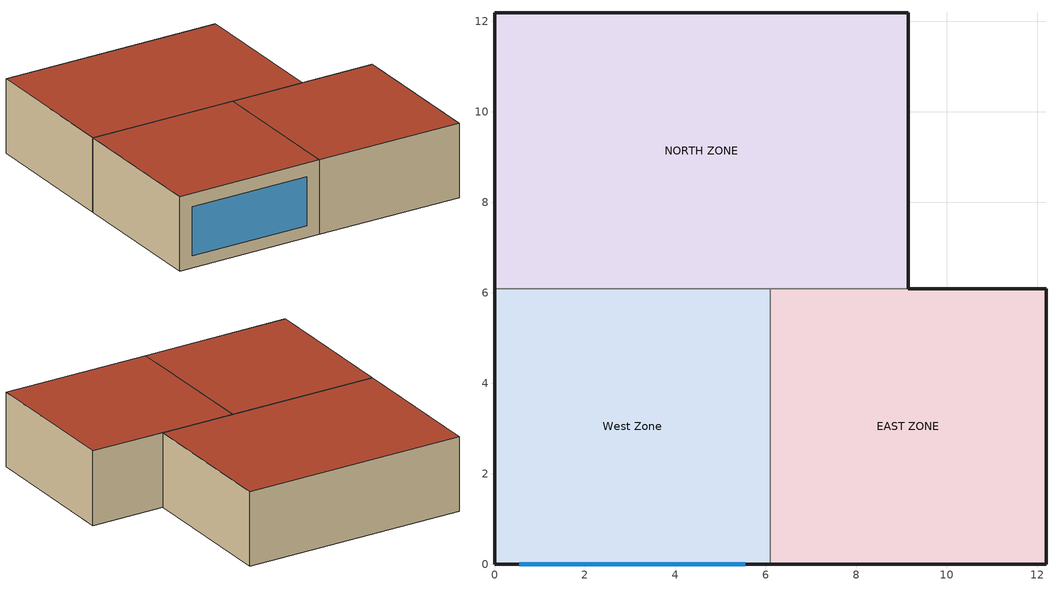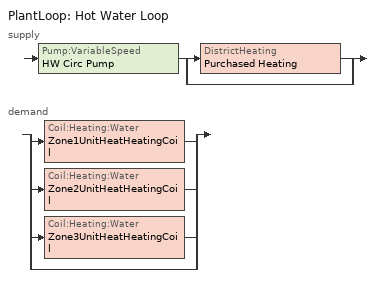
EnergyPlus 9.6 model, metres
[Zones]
West Zone
 floor adiabatic (FLOOR SLAB 8 IN): 0,0 0,6.1 6.1,6.1 6.1,0 z0
 wall outside (EXTWALL80): 0,6.1 0,0 6.1,0 z0:3.05
 wall to NORTH ZONE (PARTITION06): 6.1,6.1 0,6.1 z0:3.05
 wall to EAST ZONE (PARTITION06): 6.1,0 6.1,6.1 z0:3.05
 window (WIN-CON-LIGHT): 0.55,0 5.55,0 z0.5:2.5
 roof outside (ROOF34): 0,6.1 0,0 6.1,0 6.1,6.1 z3.05
EAST ZONE
 floor adiabatic (FLOOR SLAB 8 IN): 6.1,0 6.1,6.1 12.19,6.1 12.19,0 z0
 wall outside (EXTWALL80): 6.1,0 12.19,0 12.19,6.1 9.14,6.1 z0:3.05
 wall to NORTH ZONE (PARTITION06): 9.14,6.1 6.1,6.1 z0:3.05
 roof outside (ROOF34): 6.1,6.1 6.1,0 12.19,0 12.19,6.1 z3.05
NORTH ZONE
 floor adiabatic (FLOOR SLAB 8 IN): 0,6.1 0,12.19 9.14,12.19 9.14,6.1 z0
 wall outside (EXTWALL80): 9.14,6.1 9.14,12.19 0,12.19 0,6.1 z0:3.05
 roof outside (ROOF34): 0,12.19 0,6.1 9.14,6.1 9.14,12.19 z3.05
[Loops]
PlantLoop 'Hot Water Loop'
 supply: Pump:VariableSpeed 'HW Circ Pump' > split
  | DistrictHeating 'Purchased Heating'
  | bypass
 demand: split
  | Coil:Heating:Water 'Zone1UnitHeatHeatingCoil'
  | Coil:Heating:Water 'Zone2UnitHeatHeatingCoil'
  | Coil:Heating:Water 'Zone3UnitHeatHeatingCoil'
  | bypass
[Building]
NONE: North Axis {deg}=0; Terrain=Suburbs; Loads Convergence Tolerance Value {W}=0.04; Temperature Convergence Tolerance Value {deltaC}=0.4; Solar Distribution=MinimalShadowing; Maximum Number of Warmup Days=25; Minimum Number of Warmup Days=6
[Site:Location]
CHICAGO_IL_USA TMY2-94846: Latitude {deg}=41.78; Longitude {deg}=-87.75; Time Zone {hr}=-6; Elevation {m}=190
[SizingPeriod:DesignDay] Day of Month=21; Humidity Condition Type=Wetbulb; Barometric Pressure {Pa}=99063; Rain Indicator=No; Snow Indicator=No; Daylight Saving Time Indicator=No; Solar Model Indicator=ASHRAEClearSky; Sky Clearness=1
Name | Month | Day Type | Maximum Dry-Bulb Temperature {C} | Daily Dry-Bulb Temperature Range {deltaC} | Wetbulb or DewPoint at Maximum Dry-Bulb {C} | Wind Speed {m/s} | Wind Direction {deg}
CHICAGO_IL_USA Annual Heating 99% Design Conditions DB | 1 | WinterDesignDay | -17.3 | 0 | -17.3 | 4.9 | 270
CHICAGO_IL_USA Annual Cooling 1% Design Conditions DB/MCWB | 7 | SummerDesignDay | 31.5 | 10.7 | 23 | 5.3 | 230
[Site:GroundTemperature:BuildingSurface]
20.03, 20.03, 20.13, 20.3, 20.43, 20.52, 20.62, 20.77, 20.78, 20.55, 20.44, 20.2
[Material] Thermal Absorptance=0.9
Name | Roughness | Thickness {m} | Conductivity {W/m-K} | Density {kg/m3} | Specific Heat {J/kg-K} | Solar Absorptance | Visible Absorptance
A1 - 1 IN STUCCO | Smooth | 0.0253898 | 0.691831 | 1858.142 | 836.8 | 0.92 | 0.92
C4 - 4 IN COMMON BRICK | Rough | 0.101498 | 0.726422 | 1922.216 | 836.8 | 0.76 | 0.76
E1 - 3 / 4 IN PLASTER OR GYP BOARD | Smooth | 0.01905 | 0.726422 | 1601.846 | 836.8 | 0.92 | 0.92
C6 - 8 IN CLAY TILE | Smooth | 0.203302 | 0.570761 | 1121.292 | 836.8 | 0.82 | 0.82
C10 - 8 IN HW CONCRETE | MediumRough | 0.203302 | 1.729577 | 2242.585 | 836.8 | 0.65 | 0.65
E2 - 1 / 2 IN SLAG OR STONE | Rough | 0.0127102 | 1.435549 | 881.0155 | 1673.6 | 0.55 | 0.55
E3 - 3 / 8 IN FELT AND MEMBRANE | Rough | 0.00954024 | 0.190253 | 1121.292 | 1673.6 | 0.75 | 0.75
B5 - 1 IN DENSE INSULATION | VeryRough | 0.0253898 | 0.0432394 | 91.30524 | 836.8 | 0.5 | 0.5
C12 - 2 IN HW CONCRETE | MediumRough | 0.0509016 | 1.729577 | 2242.585 | 836.8 | 0.65 | 0.65
[WindowMaterial:Glazing]
WIN-LAY-GLASS-LIGHT: Optical Data Type=SpectralAverage; Thickness {m}=0.003; Solar Transmittance at Normal Incidence=0.9; Front Side Solar Reflectance at Normal Incidence=0.031; Back Side Solar Reflectance at Normal Incidence=0.031; Visible Transmittance at Normal Incidence=0.9; Front Side Visible Reflectance at Normal Incidence=0.05; Back Side Visible Reflectance at Normal Incidence=0.05; Infrared Transmittance at Normal Incidence=0; Front Side Infrared Hemispherical Emissivity=0.84; Back Side Infrared Hemispherical Emissivity=0.84; Conductivity {W/m-K}=0.9
[Construction]
EXTWALL80: A1 - 1 IN STUCCO, C4 - 4 IN COMMON BRICK, E1 - 3 / 4 IN PLASTER OR GYP BOARD
PARTITION06: E1 - 3 / 4 IN PLASTER OR GYP BOARD, C6 - 8 IN CLAY TILE, E1 - 3 / 4 IN PLASTER OR GYP BOARD
FLOOR SLAB 8 IN: C10 - 8 IN HW CONCRETE
ROOF34: E2 - 1 / 2 IN SLAG OR STONE, E3 - 3 / 8 IN FELT AND MEMBRANE, B5 - 1 IN DENSE INSULATION, C12 - 2 IN HW CONCRETE
WIN-CON-LIGHT: WIN-LAY-GLASS-LIGHT
[Zone] Type=1; Multiplier=1; Ceiling Height {m}=autocalculate; Volume {m3}=autocalculate
West Zone; EAST ZONE; NORTH ZONE
[People] Number of People Schedule=Office Occupancy; Number of People Calculation Method=people; Fraction Radiant=0.3; Activity Level Schedule=Activity Sch; Carbon Dioxide Generation Rate {m3/s-W}=3.82E-8; Mean Radiant Temperature Calculation Type=zoneaveraged; Work Efficiency Schedule=Work Eff Sch; Clothing Insulation Calculation Method=ClothingInsulationSchedule; Clothing Insulation Schedule=Clothing Sch; Air Velocity Schedule=Air Velo Sch; Thermal Comfort Model 1 Type=FANGER
Name | Zone or ZoneList or Space or SpaceList | Number of People
West Zone | West Zone | 3
EAST ZONE | EAST ZONE | 3
NORTH ZONE | NORTH ZONE | 4
[Lights] Schedule=Office Lighting; Design Level Calculation Method=LightingLevel; Return Air Fraction=0; Fraction Radiant=0.2; Fraction Visible=0.2; Fraction Replaceable=0
Name | Zone or ZoneList or Space or SpaceList | Lighting Level {W}
EAST ZONE Lights 1 | EAST ZONE | 1464.375
NORTH ZONE Lights 1 | NORTH ZONE | 878.6252
[ElectricEquipment] Schedule=Intermittent; Design Level Calculation Method=EquipmentLevel; Fraction Latent=0; Fraction Radiant=0.3; Fraction Lost=0
Name | Zone or ZoneList or Space or SpaceList | Design Level {W}
West Zone ElecEq 1 | West Zone | 2928.751
EAST ZONE ElecEq 1 | EAST ZONE | 1464.375
NORTH ZONE ElecEq 1 | NORTH ZONE | 2928.751
[DesignSpecification:OutdoorAir] Outdoor Air Method=flow/zone; Outdoor Air Flow per Person {m3/s-person}=0; Outdoor Air Flow per Zone Floor Area {m3/s-m2}=0; Outdoor Air Flow per Zone {m3/s}=0
SZ DSOA West Zone; SZ DSOA EAST ZONE; SZ DSOA NORTH ZONE
[Sizing:Zone] Zone Cooling Design Supply Air Temperature Input Method=SupplyAirTemperature; Zone Cooling Design Supply Air Temperature {C}=14; Zone Heating Design Supply Air Temperature Input Method=SupplyAirTemperature; Zone Heating Design Supply Air Temperature {C}=50; Zone Cooling Design Supply Air Humidity Ratio {kgWater/kgDryAir}=0.009; Zone Heating Design Supply Air Humidity Ratio {kgWater/kgDryAir}=0.009; Zone Heating Sizing Factor=0; Zone Cooling Sizing Factor=0; Cooling Design Air Flow Method=DesignDay; Cooling Design Air Flow Rate {m3/s}=0; Heating Design Air Flow Method=DesignDay; Heating Design Air Flow Rate {m3/s}=0; Account for Dedicated Outdoor Air System=No; Dedicated Outdoor Air System Control Strategy=NeutralSupplyAir; Dedicated Outdoor Air Low Setpoint Temperature for Design {C}=autosize; Dedicated Outdoor Air High Setpoint Temperature for Design {C}=autosize
Name | Design Specification Outdoor Air Object
West Zone | SZ DSOA West Zone
EAST ZONE | SZ DSOA EAST ZONE
NORTH ZONE | SZ DSOA NORTH ZONE
[Sizing:Plant]
Hot Water Loop: Loop Type=heating; Design Loop Exit Temperature {C}=82; Loop Design Temperature Difference {deltaC}=11
[ZoneControl:Thermostat] Control Type Schedule=Zone Control Type Sched; Control 1=Heating Setpoint with SB; Control 2=Cooling Setpoint with SB
Name | Zone or ZoneList
Zone 1 Thermostat | West Zone
Zone 2 Thermostat | EAST ZONE
Zone 3 Thermostat | NORTH ZONE
[ThermostatSetpoint:SingleHeating]
Heating Setpoint with SB: Setpoint Temperature Schedule=Heating Setpoints
[ThermostatSetpoint:SingleCooling]
Cooling Setpoint with SB: Setpoint Temperature Schedule=Cooling Setpoints
[ZoneHVAC:UnitHeater] Availability Schedule=UnitHeatAvailability; Maximum Supply Air Flow Rate {m3/s}=autosize; Supply Air Fan Operating Mode Schedule=ON; Maximum Hot Water or Steam Flow Rate {m3/s}=autosize; Minimum Hot Water or Steam Flow Rate {m3/s}=0; Heating Convergence Tolerance=0.001
Name | Supply Air Fan | Heating Coil | Supply Air Fan Operation During No Heating
Zone1UnitHeat | Zone1UnitHeatFan | Zone1UnitHeatHeatingCoil | Yes
Zone2UnitHeat | Zone2UnitHeatFan | Zone2UnitHeatHeatingCoil | No
Zone3UnitHeat | Zone3UnitHeatFan | Zone3UnitHeatHeatingCoil | Yes
[Zone equipment]
West Zone: Zone1UnitHeat
EAST ZONE: Zone2UnitHeat
NORTH ZONE: Zone3UnitHeat
[Fan:SystemModel] Availability Schedule=UnitHeatAvailability; Design Maximum Air Flow Rate {m3/s}=AUTOSIZE; Speed Control Method=Discrete; Electric Power Minimum Flow Rate Fraction=0; Design Pressure Rise {Pa}=75; Motor Efficiency=0.9; Motor In Air Stream Fraction=1; Design Electric Power Consumption {W}=AUTOSIZE; Design Power Sizing Method=TotalEfficiencyAndPressure; Fan Total Efficiency=0.5
Zone1UnitHeatFan; Zone2UnitHeatFan; Zone3UnitHeatFan
[Coil:Heating:Water] Availability Schedule=FanAndCoilAvailSched; U-Factor Times Area Value {W/K}=autosize; Maximum Water Flow Rate {m3/s}=autosize; Performance Input Method=UFactorTimesAreaAndDesignWaterFlowRate; Rated Capacity {W}=autosize; Rated Inlet Water Temperature {C}=82.2; Rated Inlet Air Temperature {C}=16.6; Rated Outlet Water Temperature {C}=71.1; Rated Outlet Air Temperature {C}=32.2
Zone1UnitHeatHeatingCoil; Zone2UnitHeatHeatingCoil; Zone3UnitHeatHeatingCoil
[Pump:VariableSpeed]
HW Circ Pump: Design Maximum Flow Rate {m3/s}=autosize; Design Pump Head {Pa}=179352; Design Power Consumption {W}=autosize; Motor Efficiency=0.9; Fraction of Motor Inefficiencies to Fluid Stream=0; Coefficient 1 of the Part Load Performance Curve=0; Coefficient 2 of the Part Load Performance Curve=1; Coefficient 3 of the Part Load Performance Curve=0; Coefficient 4 of the Part Load Performance Curve=0; Design Minimum Flow Rate {m3/s}=0; Pump Control Type=INTERMITTENT
[DistrictHeating]
Purchased Heating: Nominal Capacity {W}=1000000
[PlantLoop]
Hot Water Loop: Fluid Type=Water; Plant Equipment Operation Scheme=Hot Loop Operation; Maximum Loop Temperature {C}=100; Minimum Loop Temperature {C}=10; Maximum Loop Flow Rate {m3/s}=Autosize; Minimum Loop Flow Rate {m3/s}=0; Plant Loop Volume {m3}=autocalculate; Load Distribution Scheme=Optimal
[PlantEquipmentList]
heating plant: Purchased Heating
[PlantEquipmentOperation:HeatingLoad]
Purchased Heating Only: Load Range 1 Lower Limit {W}=0; Load Range 1 Upper Limit {W}=1000000; Range 1 Equipment List=heating plant
[PlantEquipmentOperationSchemes]
Hot Loop Operation: Control Scheme 1=Purchased Heating Only; Control Scheme 1 Schedule=ON
[SetpointManager:Scheduled]
Hot Water Loop Setpoint Manager: Control Variable=Temperature; Schedule=HW Loop Temp Schedule; Setpoint Node or NodeList=Hot Water Loop Setpoint Node List
[Schedule:Compact]
Activity Sch: Through: 12/31, For: Alldays, Until: 24:00, 131.8
Work Eff Sch: Through: 12/31, For: Alldays, Until: 24:00, 0
Clothing Sch; ON; UNITHEATAVAILABILITY: Through: 12/31, For: Alldays, Until: 24:00, 1
Air Velo Sch: Through: 12/31, For: Alldays, Until: 24:00, 0.137
Office Occupancy: Through: 12/31, For: Weekdays, Until: 6:00, 0, Until: 7:00, 0.1, Until: 8:00, 0.5, Until: 12:00, 1, Until: 13:00, 0.5, Until: 16:00, 1, Until: 17:00, 0.5, Until: 18:00, 0.1, Until: 24:00, 0, For: Weekends Holidays CustomDay1 CustomDay2, Until: 24:00, 0, For: SummerDesignDay, Until: 24:00, 1, For: WinterDesignDay, Until: 24:00, 0.05
Intermittent: Through: 12/31, For: Weekdays, Until: 8:00, 0, Until: 18:00, 1, Until: 24:00, 0, For: Weekends Holidays CustomDay1 CustomDay2, Until: 24:00, 0, For: SummerDesignDay, Until: 24:00, 1, For: WinterDesignDay, Until: 24:00, 0.15
Office Lighting: Through: 12/31, For: Weekdays, Until: 6:00, 0.05, Until: 7:00, 0.2, Until: 17:00, 1, Until: 18:00, 0.5, Until: 24:00, 0.05, For: Weekends Holidays CustomDay1 CustomDay2, Until: 24:00, 0.05, For: SummerDesignDay, Until: 24:00, 1, For: WinterDesignDay, Until: 24:00, 0.15
HW LOOP TEMP SCHEDULE: Through: 12/31, For: Alldays, Until: 24:00, 82
FANANDCOILAVAILSCHED: Through: 3/31, For: Alldays, Until: 24:00, 1, Through: 9/30, For: Weekdays, Until: 7:00, 0, Until: 17:00, 1, Until: 24:00, 0, For: Weekends Holidays CustomDay1 CustomDay2, Until: 24:00, 0, For: SummerDesignDay WinterDesignDay, Until: 24:00, 1, Through: 12/31, For: Alldays, Until: 24:00, 1
HEATING SETPOINTS: Through: 12/31, For: Weekdays Weekends Holidays CustomDay1 CustomDay2, Until: 7:00, 15, Until: 17:00, 20, Until: 24:00, 15, For: SummerDesignDay, Until: 24:00, 15, For: WinterDesignDay, Until: 24:00, 20
COOLING SETPOINTS: Through: 12/31, For: Weekdays Weekends Holidays CustomDay1 CustomDay2, Until: 7:00, 30, Until: 17:00, 24, Until: 24:00, 30, For: SummerDesignDay, Until: 24:00, 24, For: WinterDesignDay, Until: 24:00, 50
ZONE CONTROL TYPE SCHED: Through: 3/31, For: Alldays, Until: 24:00, 1, Through: 9/30, For: Alldays, Until: 24:00, 2, Through: 12/31, For: Alldays, Until: 24:00, 1
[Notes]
UnitHeaterAuto.idf
Basic file description:  1 story building divided into 3 conditioned zones. Roof with no plenum.
No ground contact with floor. Unit heaters serve each zone.
Highlights:              illustrates use of Unit Heaters
Simulation Location/Run: CHICAGO_IL_USA TMY2-94846, 2 design days, 1 run period,
Run Control executes the run period using the weather file
Location:                Chicago, IL
Design Days:             CHICAGO_IL_USA Annual Heating 99% Design Conditions DB, MaxDB= -17.3°C
CHICAGO_IL_USA Annual Cooling 1% Design Conditions, MaxDB=  31.5°C MCWB=  23.0°C
Run Period (Weather File): Winter 1/14, CHICAGO_IL_USA TMY2-94846
Run Control:             Zone and System sizing with weather file run control (no design days run)
Building: Single floor rectangular L-shaped building 40 ft south wall, 40 ft west wall, zone height 10 feet.
There is a single window in West Zone's south wall. The walls are 1 in stucco over 4 in common brick
and gypboard. The roof is a built up roof with 1/2 in stone over 3/8 in felt over 1 in dense insulation
supported by 2 in heavy weight concrete. The window is single pane 3mm clear.
The window to wall ratio is approximately 0.07.
The building is oriented due north.
Floor Area:        130.1 m2 (1403 ft2)
Number of Stories: 1
Zone Description Details:
|       West         |         East           |    window = *
Internal gains description:     ZONE West      - lighting is 0 watts, equip is 2928.751 watts, 3 occupants
Internal gains description:     ZONE North     - lighting is 878.6252 watts, equip is 2928.751 watts, 4 occupants
Internal gains description:     ZONE East      - lighting is 1464.375 watts, equip is 1464.375 watts, 3 occupants
Interzone Surfaces:             3 interzone surfaces (see diagram)
Internal Mass:                  None
Detached Shading:               None
Daylight:                       None
Natural Ventilation:            None
Compact Schedules:              Yes
Solar Distribution:             MinimalShadowing
HVAC:                           Unit heaters serving each zone. NO AIR SYSTEM! NO COOLING! Purchased hot water.
Note that each zone uses a different fan control type/schedule option in order
to demonstrate the model.
Zonal Equipment:                UNIT HEATER
Central Air Handling Equipment: No
System Equipment Autosize:      Yes
Purchased Cooling:              No
Purchased Heating:              No
Purchased Chilled Water:        No
Purchased Hot Water:            Yes
Coils:                          COIL:WATER:SIMPLEHEATING
Pumps:                          Pump:VariableSpeed
Boilers:                        None
Chillers:                       None
Towers:                         None
Standard Reports:               All Summary Predefined Reports
Timestep or Hourly Variables:   Hourly
Time bins Report:               None
HTML Report:                    Predefined All Summary
Environmental Emissions:        None
Utility Tariffs:                None
